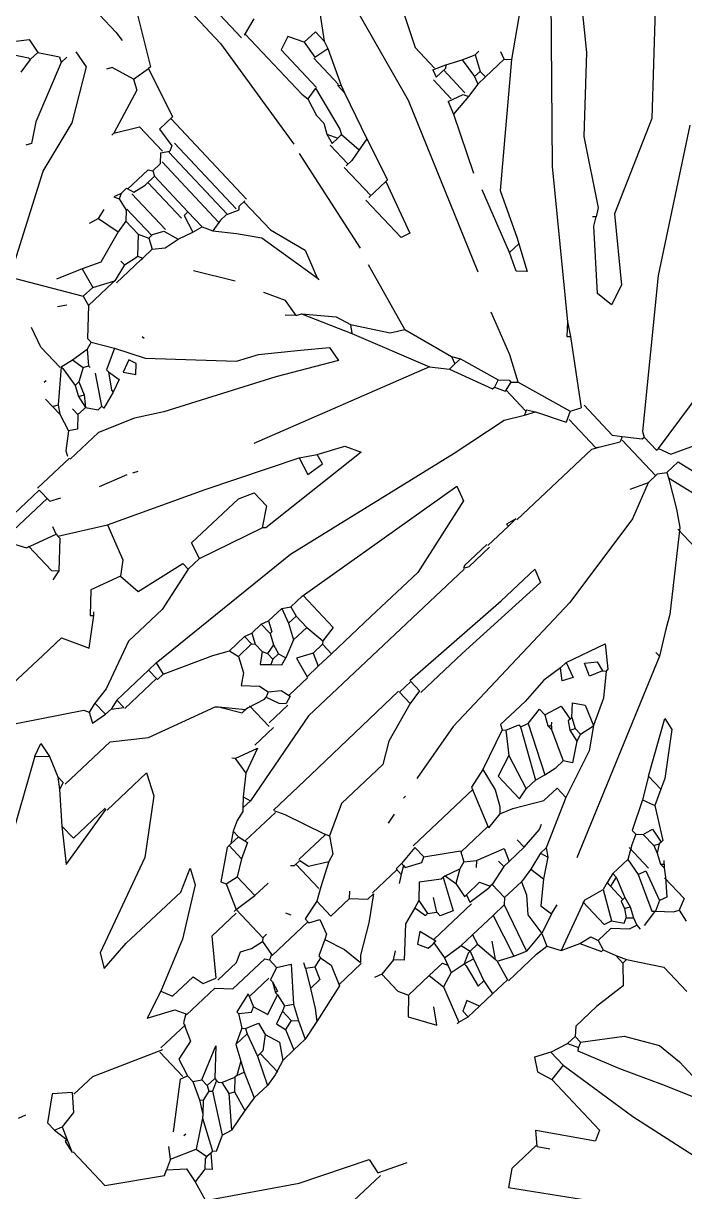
# Model space of a CAD drawing. Header units: metres. Extents: x 1769 to 3632, y 809 to 2652.
# Drawn here: x 2677.8138 to 2678.0229, y 1873.5963 to 1873.9658 of the extents above; entities that cross this region are included whole.
import ezdxf

# ---------------------------------------------------------------- set-up
doc = ezdxf.new("R2010")
doc.units = ezdxf.units.M
doc.header["$LTSCALE"] = 10
doc.layers.add('L-PLNT', color=66, linetype='Continuous')

# ---------------------------------------------------------------- blocks, each defined once
blk = doc.blocks.new('GARRA DE LEON')
at = {"layer": 'L-PLNT', "color": 65, "linetype": 'Continuous'}
for p, q in [((1271.4549, 334.7153), (1271.5088, 334.9306)), ((1271.2313, 334.6615), (1271.3141, 334.7691)), ((1271.5502, 334.765), (1271.5253, 334.7112)), ((1271.5698, 334.7029), (1271.5698, 334.7443)), ((1271.3265, 334.6242), (1271.3845, 334.7029)), ((1271.4011, 334.6946), (1271.3845, 334.7029)), ((1271.4011, 334.6946), (1271.3845, 334.7029)), ((1271.4301, 334.5786), (1271.4549, 334.7153)), ((1271.5253, 334.7112), (1271.4922, 334.6449)), ((1271.5647, 334.6615), (1271.5698, 334.7029)), ((1271.4011, 334.5828), (1271.4011, 334.6946)), ((1271.2561, 334.6428), (1271.2313, 334.6615)), ((1271.31, 334.6449), (1271.3224, 334.6615)), ((1271.5336, 334.6118), (1271.5647, 334.6615)), ((1271.31, 334.6428), (1271.2561, 334.6428)), ((1271.31, 334.6449), (1271.3265, 334.6242)), ((1271.4922, 334.6449), (1271.4632, 334.5786)), ((1271.6558, 334.5745), (1271.6558, 334.6283)), ((1271.4756, 334.5704), (1271.5336, 334.6118)), ((1271.3928, 334.5579), (1271.4011, 334.5828)), ((1271.4301, 334.5786), (1271.4011, 334.5828)), ((1271.4301, 334.5497), (1271.4301, 334.5786)), ((1271.4591, 334.5579), (1271.4674, 334.5745)), ((1271.4632, 334.5786), (1271.4674, 334.5745)), ((1271.4756, 334.5704), (1271.4674, 334.5745)), ((1271.4756, 334.5579), (1271.4756, 334.5704)), ((1271.6206, 334.5248), (1271.6558, 334.5745)), ((1271.4052, 334.5372), (1271.3928, 334.5579)), ((1271.4301, 334.5497), (1271.4052, 334.5372)), ((1271.4301, 334.5497), (1271.4591, 334.5579)), ((1271.4756, 334.5579), (1271.4591, 334.5579)), ((1271.488, 334.5466), (1271.4756, 334.5579)), ((1271.5874, 334.5517), (1271.5336, 334.5466)), ((1271.6123, 334.5248), (1271.5874, 334.5517)), ((1271.5336, 334.5466), (1271.488, 334.5466)), ((1271.7365, 334.5248), (1271.7324, 334.5455)), ((1271.0946, 334.5), (1271.1402, 334.5207)), ((1271.6123, 334.5082), (1271.6206, 334.5248)), ((1271.6123, 334.5082), (1271.6123, 334.5248)), ((1271.6206, 334.5248), (1271.6123, 334.5248)), ((1271.7076, 334.5), (1271.7282, 334.5207)), ((1271.7282, 334.5207), (1271.7365, 334.5248)), ((1271.7552, 334.5165), (1271.7365, 334.5248)), ((1271.7552, 334.471), (1271.7552, 334.5165)), ((1271.0946, 334.5062), (1271.0242, 334.5062)), ((1271.0988, 334.4751), (1271.0946, 334.5)), ((1271.604, 334.4875), (1271.6123, 334.5082)), ((1271.6578, 334.4917), (1271.6703, 334.4958)), ((1271.6703, 334.4958), (1271.6703, 334.5041)), ((1271.6744, 334.4834), (1271.6703, 334.4958)), ((1271.7034, 334.5), (1271.6786, 334.5041)), ((1271.7034, 334.4958), (1271.7076, 334.5)), ((1271.7076, 334.5), (1271.7034, 334.5)), ((1271.7282, 334.4378), (1271.7034, 334.4958)), ((1271.7241, 334.4917), (1271.7076, 334.5)), ((1271.7365, 334.4958), (1271.7241, 334.4917)), ((1271.7572, 334.471), (1271.7365, 334.4958)), ((1270.9911, 334.4254), (1271.0988, 334.4751)), ((1271.5833, 334.4544), (1271.5999, 334.4875)), ((1271.5999, 334.4875), (1271.604, 334.4875)), ((1271.6082, 334.471), (1271.604, 334.4875)), ((1271.6371, 334.471), (1271.6578, 334.4917)), ((1271.6454, 334.4627), (1271.6578, 334.4793)), ((1271.6578, 334.4793), (1271.6661, 334.4751)), ((1271.6661, 334.4751), (1271.6744, 334.4834)), ((1271.6744, 334.4627), (1271.6661, 334.4751)), ((1271.6827, 334.4668), (1271.6744, 334.4834)), ((1271.7407, 334.442), (1271.7241, 334.4917)), ((1271.5543, 334.442), (1271.5833, 334.4544)), ((1271.5833, 334.4544), (1271.604, 334.4586)), ((1271.604, 334.4586), (1271.6082, 334.471)), ((1271.6082, 334.471), (1271.6371, 334.471)), ((1271.633, 334.4586), (1271.6454, 334.4627)), ((1271.633, 334.4089), (1271.633, 334.4586)), ((1271.6703, 334.4171), (1271.6454, 334.4627)), ((1271.6744, 334.4627), (1271.6827, 334.4668)), ((1271.6786, 334.4503), (1271.6744, 334.4627)), ((1271.6868, 334.4503), (1271.6827, 334.4668)), ((1271.7655, 334.4586), (1271.7572, 334.471)), ((1271.7655, 334.4503), (1271.7655, 334.4586)), ((1271.7696, 334.4544), (1271.7655, 334.4586)), ((1271.7655, 334.4503), (1271.7696, 334.4544)), ((1271.7696, 334.4544), (1271.7738, 334.4503)), ((1271.5419, 334.4213), (1271.5543, 334.442)), ((1271.6371, 334.4089), (1271.5543, 334.442)), ((1271.6827, 334.4503), (1271.6786, 334.4503)), ((1271.6827, 334.4213), (1271.6827, 334.4503)), ((1271.6868, 334.4503), (1271.6827, 334.4503)), ((1271.6992, 334.4171), (1271.6868, 334.4503)), ((1271.7282, 334.4378), (1271.7407, 334.442)), ((1271.7324, 334.4089), (1271.7282, 334.4378)), ((1271.7469, 334.3964), (1271.7469, 334.442)), ((1271.7738, 334.4337), (1271.7655, 334.4503)), ((1270.8627, 334.3426), (1270.9911, 334.4254)), ((1271.3555, 334.413), (1271.3721, 334.4171)), ((1271.397, 334.4171), (1271.3721, 334.4171)), ((1271.3721, 334.4047), (1271.3721, 334.4171)), ((1271.397, 334.4171), (1271.3887, 334.3964)), ((1271.4259, 334.4171), (1271.397, 334.4171)), ((1271.4301, 334.3923), (1271.4259, 334.4171)), ((1271.4591, 334.4171), (1271.4259, 334.4171)), ((1271.4591, 334.4192), (1271.5212, 334.4192)), ((1271.4674, 334.384), (1271.4591, 334.4171)), ((1271.5212, 334.4192), (1271.5419, 334.4213)), ((1271.5502, 334.4006), (1271.5419, 334.4213)), ((1271.6371, 334.4089), (1271.6703, 334.4171)), ((1271.6827, 334.413), (1271.6703, 334.4171)), ((1271.6992, 334.4171), (1271.6827, 334.4213)), ((1271.6827, 334.4171), (1271.6827, 334.4213)), ((1271.6827, 334.413), (1271.6827, 334.4171)), ((1271.6992, 334.4089), (1271.6992, 334.4171)), ((1271.778, 334.4213), (1271.7738, 334.4337)), ((1271.7862, 334.4254), (1271.7738, 334.4337)), ((1271.778, 334.4213), (1271.7862, 334.4254)), ((1271.778, 334.3964), (1271.778, 334.4213)), ((1271.7904, 334.4254), (1271.7862, 334.4254)), ((1271.7945, 334.4254), (1271.7904, 334.4254)), ((1271.7945, 334.4006), (1271.7904, 334.4254)), ((1271.8235, 334.3757), (1271.7945, 334.4254)), ((1271.3555, 334.413), (1271.3514, 334.413)), ((1271.3763, 334.355), (1271.3555, 334.413)), ((1271.3887, 334.3964), (1271.3721, 334.4047)), ((1271.4922, 334.3964), (1271.5129, 334.4047)), ((1271.5378, 334.326), (1271.5129, 334.4047)), ((1271.546, 334.4006), (1271.5129, 334.4047)), ((1271.5502, 334.4006), (1271.546, 334.4006)), ((1271.5543, 334.3633), (1271.5502, 334.4006)), ((1271.5833, 334.3882), (1271.5502, 334.4006)), ((1271.6992, 334.4089), (1271.6827, 334.413)), ((1271.7324, 334.4089), (1271.6992, 334.4089)), ((1271.7531, 334.3964), (1271.7324, 334.4089)), ((1271.778, 334.3964), (1271.7945, 334.4006)), ((1271.3017, 334.3509), (1271.3265, 334.3923)), ((1271.3265, 334.3923), (1271.3431, 334.3674)), ((1271.4259, 334.355), (1271.4177, 334.3923)), ((1271.4177, 334.3923), (1271.4301, 334.3923)), ((1271.4425, 334.355), (1271.4301, 334.3923)), ((1271.4632, 334.3426), (1271.4674, 334.3799)), ((1271.4674, 334.384), (1271.4922, 334.3964)), ((1271.4674, 334.3799), (1271.4674, 334.384)), ((1271.4674, 334.3799), (1271.4839, 334.355)), ((1271.5129, 334.326), (1271.4922, 334.3964)), ((1271.5792, 334.3674), (1271.5833, 334.3882)), ((1271.5833, 334.3882), (1271.5999, 334.384)), ((1271.7696, 334.3882), (1271.7531, 334.3964)), ((1271.7696, 334.3882), (1271.778, 334.3964)), ((1271.7696, 334.3799), (1271.7696, 334.3882)), ((1271.8152, 334.355), (1271.7696, 334.3799)), ((1271.575, 334.3385), (1271.5543, 334.3633)), ((1271.6123, 334.3385), (1271.5792, 334.3674)), ((1271.8152, 334.355), (1271.8235, 334.3757)), ((1271.8484, 334.3633), (1271.8235, 334.3757)), ((1271.8649, 334.355), (1271.8484, 334.3633)), ((1271.8484, 334.3343), (1271.8484, 334.3633)), ((1270.871, 334.3095), (1270.8627, 334.3426)), ((1271.3265, 334.326), (1271.3017, 334.3509)), ((1271.3721, 334.326), (1271.3763, 334.355)), ((1271.4011, 334.3467), (1271.3763, 334.355)), ((1271.4011, 334.3467), (1271.4259, 334.3509)), ((1271.4052, 334.3343), (1271.4011, 334.3467)), ((1271.4259, 334.3509), (1271.4425, 334.355)), ((1271.4259, 334.3509), (1271.4259, 334.355)), ((1271.4425, 334.3426), (1271.4259, 334.3509)), ((1271.4466, 334.3426), (1271.4425, 334.355)), ((1271.4425, 334.326), (1271.4466, 334.3426)), ((1271.4466, 334.3426), (1271.4425, 334.3426)), ((1271.4632, 334.3426), (1271.4466, 334.3426)), ((1271.4674, 334.326), (1271.4632, 334.3426)), ((1271.9933, 334.2059), (1271.6744, 334.3509)), ((1271.8484, 334.3343), (1271.8152, 334.355)), ((1271.927, 334.3053), (1271.8649, 334.355)), ((1271.3183, 334.3095), (1271.3265, 334.326)), ((1271.3721, 334.326), (1271.3265, 334.326)), ((1271.3721, 334.326), (1271.4011, 334.326)), ((1271.4011, 334.326), (1271.4052, 334.3343)), ((1271.4094, 334.3219), (1271.4052, 334.3343)), ((1271.4094, 334.3219), (1271.4425, 334.326)), ((1271.4674, 334.326), (1271.4425, 334.326)), ((1271.5129, 334.326), (1271.4674, 334.326)), ((1271.5378, 334.326), (1271.5129, 334.326)), ((1271.546, 334.3177), (1271.5378, 334.326)), ((1271.5833, 334.3177), (1271.575, 334.3385)), ((1271.6082, 334.3136), (1271.6123, 334.3385)), ((1271.6413, 334.3177), (1271.6123, 334.3385)), ((1271.8484, 334.3343), (1271.9312, 334.2846)), ((1270.8752, 334.2846), (1270.871, 334.3095)), ((1270.8959, 334.3053), (1270.871, 334.3095)), ((1270.9041, 334.3136), (1270.8959, 334.3053)), ((1270.9083, 334.2929), (1270.8959, 334.3053)), ((1270.9207, 334.2929), (1270.9041, 334.3136)), ((1271.3183, 334.2722), (1271.3183, 334.3095)), ((1271.4135, 334.2929), (1271.4094, 334.3219)), ((1271.546, 334.2888), (1271.546, 334.3177)), ((1271.5833, 334.3177), (1271.546, 334.3177)), ((1271.6082, 334.3136), (1271.5833, 334.3177)), ((1271.6371, 334.3053), (1271.6082, 334.3136)), ((1271.6371, 334.3053), (1271.6413, 334.3177)), ((1271.6496, 334.3053), (1271.6371, 334.3053)), ((1271.6496, 334.3053), (1271.6413, 334.3177)), ((1271.7282, 334.2681), (1271.6496, 334.3053)), ((1271.9312, 334.2846), (1271.927, 334.3053)), ((1270.9083, 334.2722), (1270.9124, 334.2929)), ((1270.9124, 334.2929), (1270.9083, 334.2929)), ((1270.9166, 334.2929), (1270.9124, 334.2929)), ((1270.9207, 334.2929), (1270.9166, 334.2929)), ((1270.9249, 334.2929), (1270.9207, 334.2929)), ((1270.929, 334.297), (1270.9249, 334.2929)), ((1270.9497, 334.2432), (1270.9249, 334.2929)), ((1270.9538, 334.2846), (1270.929, 334.297)), ((1270.9538, 334.2846), (1270.9704, 334.2888)), ((1271.0077, 334.2432), (1270.9704, 334.2888)), ((1271.0077, 334.2805), (1270.9704, 334.2888)), ((1271.3928, 334.2763), (1271.4011, 334.2929)), ((1271.4011, 334.2929), (1271.4094, 334.2929)), ((1271.4177, 334.2929), (1271.4094, 334.2639)), ((1271.4135, 334.2929), (1271.4094, 334.2929)), ((1271.4177, 334.2929), (1271.4135, 334.2929)), ((1271.5005, 334.2888), (1271.4177, 334.2888)), ((1271.5005, 334.2846), (1271.5378, 334.2888)), ((1271.5336, 334.2722), (1271.5419, 334.2888)), ((1271.5419, 334.2888), (1271.5378, 334.2888)), ((1271.546, 334.2888), (1271.5419, 334.2888)), ((1271.5792, 334.2805), (1271.546, 334.2888)), ((1270.7613, 334.2142), (1270.842, 334.2681)), ((1270.842, 334.2681), (1270.8503, 334.2639)), ((1270.8503, 334.2639), (1270.8752, 334.2846)), ((1270.8669, 334.2556), (1270.9083, 334.2722)), ((1270.9497, 334.2432), (1270.9083, 334.2722)), ((1270.9911, 334.2225), (1270.9538, 334.2846)), ((1271.0159, 334.2474), (1271.0077, 334.2805)), ((1271.0325, 334.2763), (1271.0077, 334.2805)), ((1271.0491, 334.2349), (1271.0325, 334.2763)), ((1271.0615, 334.2763), (1271.0325, 334.2763)), ((1271.0822, 334.2308), (1271.0615, 334.2763)), ((1271.0822, 334.2722), (1271.0615, 334.2763)), ((1271.1071, 334.2639), (1271.0822, 334.2722)), ((1271.0884, 334.2308), (1271.0884, 334.2722)), ((1271.3183, 334.2722), (1271.3059, 334.2681)), ((1271.3473, 334.2681), (1271.3183, 334.2722)), ((1271.3597, 334.2805), (1271.3473, 334.2681)), ((1271.3473, 334.2681), (1271.3597, 334.2598)), ((1271.4011, 334.2391), (1271.3597, 334.2805)), ((1271.4094, 334.2639), (1271.3928, 334.2763)), ((1271.4715, 334.2763), (1271.4508, 334.2681)), ((1271.4508, 334.2681), (1271.4508, 334.2598)), ((1271.4963, 334.2266), (1271.4715, 334.2763)), ((1271.5046, 334.2722), (1271.5005, 334.2846)), ((1271.5046, 334.2474), (1271.5005, 334.2722)), ((1271.5005, 334.2722), (1271.5046, 334.2722)), ((1271.5046, 334.2722), (1271.5336, 334.2722)), ((1271.5792, 334.2805), (1271.5792, 334.2681)), ((1271.5916, 334.2805), (1271.5792, 334.2805)), ((1271.5999, 334.2598), (1271.5916, 334.2805)), ((1271.6247, 334.2805), (1271.5916, 334.2805)), ((1271.6247, 334.2805), (1271.6247, 334.2639)), ((1271.6247, 334.2805), (1271.662, 334.2763)), ((1271.662, 334.2763), (1271.6703, 334.2722)), ((1271.8069, 334.2391), (1271.7282, 334.2681)), ((1271.7282, 334.2474), (1271.7282, 334.2681)), ((1270.8669, 334.2556), (1270.8503, 334.2639)), ((1270.8669, 334.2556), (1270.8793, 334.2391)), ((1271.1236, 334.2391), (1271.1071, 334.2639)), ((1271.1319, 334.2639), (1271.1071, 334.2639)), ((1271.1443, 334.2308), (1271.1319, 334.2639)), ((1271.1568, 334.2639), (1271.1319, 334.2639)), ((1271.1692, 334.2349), (1271.1568, 334.2639)), ((1271.1899, 334.2556), (1271.1568, 334.2639)), ((1271.2561, 334.2391), (1271.1899, 334.2556)), ((1271.2023, 334.2391), (1271.1899, 334.2556)), ((1271.4301, 334.2308), (1271.4342, 334.2515)), ((1271.4342, 334.2515), (1271.4384, 334.2515)), ((1271.4384, 334.2515), (1271.4508, 334.2598)), ((1271.4425, 334.2266), (1271.4384, 334.2515)), ((1271.4508, 334.2598), (1271.4632, 334.2391)), ((1271.5543, 334.2432), (1271.546, 334.2515)), ((1271.5543, 334.2432), (1271.5999, 334.2598)), ((1270.9124, 334.2432), (1270.9083, 334.2432)), ((1270.9538, 334.2391), (1270.9497, 334.2432)), ((1270.9663, 334.2184), (1270.9538, 334.2391)), ((1270.9704, 334.2225), (1270.9538, 334.2391)), ((1271.0077, 334.2432), (1271.0159, 334.2474)), ((1271.0118, 334.2225), (1271.0077, 334.2432)), ((1271.0118, 334.2225), (1271.0325, 334.2308)), ((1271.0325, 334.2308), (1271.0159, 334.2474)), ((1271.0367, 334.2308), (1271.0325, 334.2308)), ((1271.0367, 334.2308), (1271.0491, 334.2349)), ((1271.0574, 334.2184), (1271.0367, 334.2308)), ((1271.0574, 334.2184), (1271.0491, 334.2349)), ((1271.0946, 334.1935), (1271.0822, 334.2308)), ((1271.0946, 334.2308), (1271.0822, 334.2308)), ((1271.1153, 334.2142), (1271.0946, 334.2308)), ((1271.1153, 334.2142), (1271.1236, 334.2391)), ((1271.1402, 334.2142), (1271.1443, 334.2308)), ((1271.1609, 334.2266), (1271.1443, 334.2308)), ((1271.1609, 334.2266), (1271.1692, 334.2349)), ((1271.1816, 334.2101), (1271.1692, 334.2349)), ((1271.2189, 334.2101), (1271.2023, 334.2391)), ((1271.2686, 334.2059), (1271.2561, 334.2391)), ((1271.3059, 334.237), (1271.2561, 334.237)), ((1271.3017, 334.2018), (1271.3059, 334.2349)), ((1271.3141, 334.2266), (1271.3059, 334.2349)), ((1271.4301, 334.2308), (1271.4011, 334.2391)), ((1271.4425, 334.2266), (1271.4301, 334.2308)), ((1271.5005, 334.2266), (1271.5046, 334.2474)), ((1271.5005, 334.2266), (1271.5253, 334.2349)), ((1271.5253, 334.2349), (1271.5046, 334.2474)), ((1271.5378, 334.2308), (1271.5253, 334.2349)), ((1271.5378, 334.2308), (1271.5543, 334.2432)), ((1271.546, 334.2142), (1271.5378, 334.2308)), ((1271.6537, 334.2225), (1271.6992, 334.2474)), ((1271.6992, 334.2474), (1271.7282, 334.2474)), ((1271.7738, 334.2349), (1271.7655, 334.2225)), ((1271.8028, 334.2142), (1271.7738, 334.2349)), ((1271.8401, 334.2142), (1271.8069, 334.2391)), ((1270.7613, 334.1397), (1270.7613, 334.2142)), ((1270.9663, 334.1728), (1270.9, 334.2266)), ((1270.9663, 334.2184), (1270.9704, 334.2225)), ((1270.9787, 334.1894), (1270.9663, 334.2184)), ((1270.987, 334.2184), (1270.9704, 334.2225)), ((1270.987, 334.2184), (1270.9911, 334.2225)), ((1270.9911, 334.2101), (1270.987, 334.2184)), ((1271.0077, 334.2142), (1270.9911, 334.2225)), ((1271.0077, 334.2184), (1271.0118, 334.2225)), ((1271.0077, 334.2142), (1271.0077, 334.2184)), ((1271.0077, 334.2101), (1271.0077, 334.2142)), ((1271.0698, 334.1935), (1271.0574, 334.2184)), ((1271.1195, 334.1935), (1271.1153, 334.2142)), ((1271.1609, 334.2059), (1271.1402, 334.2142)), ((1271.1609, 334.2059), (1271.1609, 334.2266)), ((1271.3597, 334.1977), (1271.3141, 334.2266)), ((1271.4632, 334.2059), (1271.4425, 334.2266)), ((1271.4922, 334.2266), (1271.4632, 334.2059)), ((1271.4963, 334.2266), (1271.4922, 334.2266)), ((1271.5005, 334.2266), (1271.4963, 334.2266)), ((1271.4963, 334.1811), (1271.546, 334.2142)), ((1271.546, 334.2163), (1271.604, 334.2163)), ((1271.6288, 334.1521), (1271.604, 334.2184)), ((1271.633, 334.2142), (1271.604, 334.2184)), ((1271.633, 334.2142), (1271.6537, 334.2225)), ((1271.6413, 334.2059), (1271.633, 334.2142)), ((1271.6723, 334.1687), (1271.6723, 334.2184)), ((1271.6723, 334.2184), (1271.691, 334.2142)), ((1271.7076, 334.1562), (1271.691, 334.2142)), ((1271.7117, 334.2142), (1271.691, 334.2142)), ((1271.7117, 334.2142), (1271.7282, 334.2184)), ((1271.7531, 334.1355), (1271.7117, 334.2142)), ((1271.7282, 334.2184), (1271.749, 334.2225)), ((1271.7655, 334.1397), (1271.7282, 334.2184)), ((1271.749, 334.2225), (1271.7655, 334.2225)), ((1271.7862, 334.1728), (1271.7655, 334.2225)), ((1271.8069, 334.1935), (1271.8028, 334.2142)), ((1271.8152, 334.2101), (1271.8028, 334.2142)), ((1271.8152, 334.2101), (1271.8359, 334.2142)), ((1271.8359, 334.2142), (1271.8401, 334.2142)), ((1271.8815, 334.1935), (1271.8401, 334.2142)), ((1271.8525, 334.1811), (1271.8401, 334.2142)), ((1270.9787, 334.1894), (1270.9911, 334.1977)), ((1270.9911, 334.1977), (1270.9911, 334.2101)), ((1271.0077, 334.2101), (1270.9911, 334.2101)), ((1270.9911, 334.1977), (1271.0449, 334.1728)), ((1271.0449, 334.1728), (1271.0077, 334.2101)), ((1271.0946, 334.1811), (1271.0698, 334.1935)), ((1271.0946, 334.1935), (1271.0698, 334.1935)), ((1271.0988, 334.1852), (1271.0946, 334.1935)), ((1271.0988, 334.1852), (1271.1195, 334.1935)), ((1271.1319, 334.1687), (1271.1402, 334.1935)), ((1271.1402, 334.1935), (1271.1733, 334.1811)), ((1271.1692, 334.2018), (1271.1609, 334.2059)), ((1271.1692, 334.2018), (1271.1816, 334.2101)), ((1271.1733, 334.1811), (1271.1692, 334.2018)), ((1271.223, 334.1604), (1271.1816, 334.2101)), ((1271.2354, 334.1811), (1271.2189, 334.2101)), ((1271.2396, 334.2101), (1271.2189, 334.2101)), ((1271.2479, 334.1894), (1271.2396, 334.2101)), ((1271.2644, 334.1852), (1271.2686, 334.2059)), ((1271.2893, 334.1687), (1271.3017, 334.2018)), ((1271.397, 334.1687), (1271.3597, 334.1977)), ((1271.6537, 334.1811), (1271.6413, 334.2059)), ((1271.8069, 334.1935), (1271.8152, 334.1977)), ((1271.8152, 334.1811), (1271.8069, 334.1935)), ((1271.8152, 334.1977), (1271.8152, 334.2101)), ((1271.8235, 334.1811), (1271.8152, 334.1977)), ((1271.9146, 334.1645), (1271.8815, 334.1935)), ((1272.0305, 334.1811), (1271.9933, 334.2059)), ((1271.9933, 334.2059), (1271.9933, 334.1977)), ((1270.9663, 334.1728), (1270.9787, 334.1769)), ((1270.9725, 334.119), (1270.9725, 334.1728)), ((1270.9787, 334.1769), (1270.9787, 334.1894)), ((1270.987, 334.148), (1270.9787, 334.1769)), ((1271.0946, 334.1811), (1271.0988, 334.1852)), ((1271.1071, 334.1604), (1271.0946, 334.1811)), ((1271.1071, 334.1604), (1271.1236, 334.1728)), ((1271.1236, 334.1728), (1271.1319, 334.1687)), ((1271.1733, 334.1769), (1271.1733, 334.1811)), ((1271.1774, 334.1769), (1271.1733, 334.1769)), ((1271.1816, 334.1604), (1271.1733, 334.1769)), ((1271.1816, 334.1604), (1271.1774, 334.1769)), ((1271.2354, 334.1811), (1271.2479, 334.1894)), ((1271.2354, 334.1811), (1271.2396, 334.1728)), ((1271.2644, 334.1852), (1271.2479, 334.1894)), ((1271.2644, 334.1811), (1271.2644, 334.1852)), ((1271.2893, 334.1687), (1271.2644, 334.1811)), ((1271.4508, 334.1769), (1271.4384, 334.1852)), ((1271.4508, 334.1645), (1271.4508, 334.1769)), ((1271.4632, 334.1687), (1271.4508, 334.1769)), ((1271.4632, 334.1728), (1271.488, 334.1852)), ((1271.4632, 334.1687), (1271.4632, 334.1728)), ((1271.488, 334.1852), (1271.4963, 334.1811)), ((1271.4963, 334.1604), (1271.4963, 334.1811)), ((1271.662, 334.1438), (1271.6537, 334.1811)), ((1271.7862, 334.1645), (1271.7862, 334.1728)), ((1271.7904, 334.1687), (1271.7862, 334.1728)), ((1271.8194, 334.1811), (1271.8152, 334.1811)), ((1271.8235, 334.1562), (1271.8194, 334.1811)), ((1271.8235, 334.1811), (1271.8194, 334.1811)), ((1271.8235, 334.1811), (1271.8401, 334.1645)), ((1271.8401, 334.1645), (1271.8525, 334.1811)), ((1272.0513, 334.1687), (1272.0305, 334.1811)), ((1272.0513, 334.1687), (1272.0305, 334.1811)), ((1271.1071, 334.1562), (1271.1071, 334.1604)), ((1271.1402, 334.148), (1271.1071, 334.1562)), ((1271.1402, 334.148), (1271.1319, 334.1687)), ((1271.1816, 334.1562), (1271.1816, 334.1604)), ((1271.2023, 334.148), (1271.1816, 334.1562)), ((1271.2023, 334.148), (1271.223, 334.1604)), ((1271.2976, 334.1645), (1271.2893, 334.1687)), ((1271.3059, 334.1397), (1271.2976, 334.1645)), ((1271.3638, 334.148), (1271.3845, 334.1687)), ((1271.3845, 334.1687), (1271.397, 334.1687)), ((1271.4508, 334.1666), (1271.397, 334.1666)), ((1271.4632, 334.1645), (1271.4508, 334.1645)), ((1271.4632, 334.1645), (1271.4632, 334.1687)), ((1271.4963, 334.1604), (1271.4632, 334.1645)), ((1271.6288, 334.1562), (1271.4963, 334.1562)), ((1271.7076, 334.1562), (1271.6723, 334.1687)), ((1271.7324, 334.1231), (1271.7076, 334.1562)), ((1271.7862, 334.1645), (1271.7904, 334.1687)), ((1271.7945, 334.148), (1271.7862, 334.1645)), ((1271.7904, 334.1687), (1271.7945, 334.1645)), ((1271.7945, 334.148), (1271.8235, 334.1562)), ((1271.9105, 334.1604), (1271.8898, 334.1521)), ((1271.9105, 334.1604), (1271.9146, 334.1645)), ((1271.9146, 334.1438), (1271.9105, 334.1604)), ((1271.9187, 334.1645), (1271.9146, 334.1645)), ((1271.9436, 334.1314), (1271.9187, 334.1645)), ((1272.1589, 334.0776), (1272.0513, 334.1687)), ((1270.7675, 334.119), (1270.7592, 334.1397)), ((1270.7633, 334.119), (1270.7592, 334.1397)), ((1271.0201, 334.1397), (1270.987, 334.148)), ((1271.0325, 334.1107), (1271.0201, 334.1397)), ((1271.1402, 334.1521), (1271.1816, 334.1521)), ((1271.2023, 334.1314), (1271.2023, 334.148)), ((1271.2893, 334.1314), (1271.3059, 334.1397)), ((1271.3224, 334.1148), (1271.3224, 334.148)), ((1271.3224, 334.148), (1271.3638, 334.148)), ((1271.3638, 334.148), (1271.3721, 334.1397)), ((1271.662, 334.1438), (1271.6288, 334.1521)), ((1271.7282, 334.119), (1271.662, 334.1438)), ((1271.7531, 334.1355), (1271.7655, 334.1397)), ((1271.7531, 334.1314), (1271.7531, 334.1355)), ((1271.7655, 334.1397), (1271.7945, 334.1355)), ((1271.7945, 334.1355), (1271.7945, 334.148)), ((1271.869, 334.1355), (1271.8525, 334.1273)), ((1271.8773, 334.1107), (1271.869, 334.1355)), ((1271.8898, 334.1521), (1271.898, 334.1314)), ((1271.898, 334.1314), (1271.9146, 334.1438)), ((1272.1548, 334.0776), (1272.1548, 334.1438)), ((1270.7633, 334.0941), (1270.7675, 334.119)), ((1270.7675, 334.119), (1270.7633, 334.119)), ((1270.7758, 334.0983), (1270.7675, 334.119)), ((1270.8669, 334.0734), (1270.9787, 334.119)), ((1271.1071, 334.1045), (1271.1278, 334.1252)), ((1271.1278, 334.1252), (1271.1982, 334.1252)), ((1271.1982, 334.1252), (1271.2023, 334.1314)), ((1271.2106, 334.1273), (1271.2023, 334.1314)), ((1271.2106, 334.1293), (1271.2893, 334.1293)), ((1271.2147, 334.1024), (1271.2106, 334.1273)), ((1271.2893, 334.1231), (1271.2893, 334.1314)), ((1271.3224, 334.1148), (1271.2893, 334.1231)), ((1271.7282, 334.119), (1271.7324, 334.1231)), ((1271.7324, 334.1107), (1271.7282, 334.119)), ((1271.7324, 334.1231), (1271.7531, 334.1314)), ((1271.8525, 334.1273), (1271.8649, 334.1107)), ((1271.8773, 334.1107), (1271.9436, 334.1314)), ((1272.2293, 333.9989), (1272.2625, 334.1231)), ((1270.7633, 334.0941), (1270.7758, 334.0983)), ((1270.8047, 334.0941), (1270.7758, 334.0983)), ((1271.0325, 334.1148), (1270.9787, 334.1148)), ((1271.0449, 334.1024), (1271.0325, 334.1107)), ((1271.0367, 334.0858), (1271.0449, 334.1024)), ((1271.0449, 334.1045), (1271.1071, 334.1045)), ((1271.1195, 334.0983), (1271.1609, 334.0983)), ((1271.1609, 334.0983), (1271.1774, 334.09)), ((1271.1774, 334.09), (1271.194, 334.0983)), ((1271.194, 334.0983), (1271.2147, 334.1024)), ((1271.2189, 334.0983), (1271.2147, 334.1024)), ((1271.2189, 334.0361), (1271.2189, 334.0983)), ((1271.2189, 334.0983), (1271.2272, 334.0983)), ((1271.2727, 334.0941), (1271.2769, 334.1024)), ((1271.3431, 334.1024), (1271.3224, 334.1148)), ((1271.339, 334.0486), (1271.339, 334.1024)), ((1271.3804, 334.0817), (1271.3431, 334.1024)), ((1271.5088, 334.0983), (1271.4922, 334.1024)), ((1271.7862, 334.1107), (1271.7324, 334.1107)), ((1271.8318, 334.1066), (1271.7862, 334.1107)), ((1271.8649, 334.1107), (1271.8318, 334.1066)), ((1271.8773, 334.1107), (1271.8649, 334.1107)), ((1272.2003, 334.0072), (1272.2252, 334.0983)), ((1270.7633, 334.0776), (1270.7633, 334.0941)), ((1270.8255, 334.0693), (1270.8047, 334.0941)), ((1270.9953, 334.0651), (1271.0367, 334.0858)), ((1271.0946, 334.0672), (1271.0988, 334.0858)), ((1271.0988, 334.0858), (1271.1195, 334.0941)), ((1271.1609, 334.0403), (1271.1195, 334.0941)), ((1271.3514, 334.0651), (1271.3804, 334.0817)), ((1271.3928, 334.0776), (1271.3804, 334.0817)), ((1271.5419, 334.09), (1271.5378, 334.09)), ((1271.6744, 334.061), (1271.575, 334.0817)), ((1270.8006, 334.0486), (1270.7633, 334.0776)), ((1270.8255, 334.0693), (1270.8006, 334.0486)), ((1270.8255, 334.0734), (1270.8669, 334.0734)), ((1271.0408, 334.0486), (1270.9953, 334.0651)), ((1271.0408, 334.0486), (1271.0491, 334.0672)), ((1271.0491, 334.0672), (1271.0946, 334.0672)), ((1271.3473, 334.0486), (1271.3514, 334.0651)), ((1271.4094, 334.0527), (1271.3928, 334.0776)), ((1271.9477, 334.0444), (1271.6744, 334.061)), ((1272.1755, 334.0527), (1272.1589, 334.0776)), ((1270.7343, 334.0403), (1270.7468, 334.0444)), ((1271.1236, 334.0113), (1271.0408, 334.0486)), ((1271.3348, 334.0486), (1271.3307, 334.0444)), ((1271.3473, 334.0486), (1271.3348, 334.0486)), ((1271.4052, 334.0465), (1271.3473, 334.0465)), ((1271.3804, 333.9782), (1271.4052, 334.0444)), ((1271.4052, 334.0444), (1271.4094, 334.0527)), ((1271.4591, 334.0279), (1271.4094, 334.0527)), ((1272.1134, 334.0154), (1271.9477, 334.0444)), ((1272.2003, 334.0072), (1272.1755, 334.0527)), ((1272.2293, 333.9823), (1272.3867, 334.0486)), ((1271.2147, 334.0403), (1271.1609, 334.0403)), ((1271.2189, 334.0361), (1271.2147, 334.0361)), ((1271.2189, 334.0361), (1271.2561, 334.0403)), ((1271.2354, 333.9947), (1271.2189, 334.0361)), ((1271.2561, 333.9989), (1271.2561, 334.0403)), ((1271.2561, 334.0403), (1271.2851, 334.0403)), ((1271.5502, 334.0279), (1271.4591, 334.0279)), ((1271.5833, 334.0072), (1271.5502, 334.0279)), ((1271.1982, 333.9616), (1271.1236, 334.0113)), ((1271.6496, 333.9865), (1271.5833, 334.0072)), ((1272.1713, 333.9906), (1272.1134, 334.0154)), ((1272.2045, 333.9989), (1272.2003, 334.0072)), ((1271.2313, 333.9865), (1271.2354, 333.9947)), ((1271.2769, 333.9533), (1271.2313, 333.9865)), ((1271.2354, 333.9947), (1271.2561, 333.9989)), ((1271.281, 333.9823), (1271.2561, 333.9989)), ((1271.6744, 333.9823), (1271.6496, 333.9865)), ((1271.6496, 333.9616), (1271.6496, 333.9865)), ((1271.7655, 333.9854), (1271.6744, 333.9854)), ((1271.9353, 333.9885), (1271.7655, 333.9854)), ((1271.9436, 333.9668), (1271.9353, 333.9885)), ((1272.1713, 333.9906), (1272.1423, 333.9782)), ((1272.1921, 333.9906), (1272.1713, 333.9906)), ((1272.1879, 333.9119), (1272.1879, 333.9906)), ((1272.1921, 333.9906), (1272.2045, 333.9989)), ((1272.2045, 333.9989), (1272.2293, 333.9989)), ((1271.281, 333.9533), (1271.281, 333.9823)), ((1271.3059, 333.9699), (1271.281, 333.9823)), ((1271.3017, 333.9533), (1271.3059, 333.9699)), ((1271.3721, 333.9616), (1271.3804, 333.9782)), ((1271.6744, 333.9616), (1271.6744, 333.9823)), ((1271.6744, 333.9595), (1271.869, 333.9668)), ((1271.869, 333.9668), (1271.9436, 333.9668)), ((1272.2211, 333.9616), (1272.2293, 333.9823)), ((1271.0118, 333.9368), (1270.9994, 333.9595)), ((1270.9994, 333.9595), (1271.0532, 333.9544)), ((1271.0532, 333.9544), (1271.1733, 333.9544)), ((1271.1733, 333.9544), (1271.2106, 333.9368)), ((1271.2106, 333.9368), (1271.1982, 333.9616)), ((1271.281, 333.9533), (1271.2769, 333.9533)), ((1271.2851, 333.9533), (1271.281, 333.9533)), ((1271.3017, 333.9409), (1271.2851, 333.9533)), ((1271.3017, 333.9533), (1271.2851, 333.9533)), ((1271.3017, 333.9409), (1271.3017, 333.9533)), ((1271.3721, 333.9657), (1271.3059, 333.9657)), ((1271.4549, 333.9606), (1271.3721, 333.9606)), ((1271.6496, 333.9595), (1271.4549, 333.9606)), ((1271.6744, 333.9616), (1271.6496, 333.9616)), ((1272.2169, 333.9326), (1272.2169, 333.9616)), ((1272.2169, 333.9616), (1272.2211, 333.9616)), ((1272.2211, 333.9616), (1272.4322, 333.9243)), ((1271.1692, 333.8746), (1271.0118, 333.9368)), ((1271.3183, 333.9326), (1271.3017, 333.9409)), ((1271.3348, 333.9285), (1271.3183, 333.9326)), ((1271.3348, 333.9285), (1271.3183, 333.9326)), ((1272.1921, 333.9078), (1272.2128, 333.9326)), ((1272.2128, 333.9326), (1272.2169, 333.9326)), ((1272.2211, 333.9243), (1272.2169, 333.9326)), ((1271.339, 333.9243), (1271.3348, 333.9285)), ((1271.3514, 333.9119), (1271.339, 333.9243)), ((1271.3555, 333.9243), (1271.339, 333.9243)), ((1271.3514, 333.9119), (1271.3555, 333.9243)), ((1271.3804, 333.8871), (1271.3514, 333.9119)), ((1271.517, 333.8891), (1271.3555, 333.9243)), ((1272.1548, 333.8953), (1272.1838, 333.9119)), ((1272.1921, 333.9078), (1272.1838, 333.9119)), ((1272.4115, 333.7587), (1272.2211, 333.9243)), ((1271.869, 333.8912), (1271.8608, 333.8871)), ((1271.9146, 333.8912), (1271.869, 333.8912)), ((1272.1423, 333.8891), (1272.1548, 333.8953)), ((1272.1486, 333.8912), (1272.1548, 333.8953)), ((1272.1486, 333.8291), (1272.1486, 333.8912)), ((1272.1817, 333.8953), (1272.1921, 333.9078)), ((1272.1817, 333.8291), (1272.1817, 333.8953)), ((1271.2479, 333.8125), (1271.1692, 333.8746)), ((1271.4218, 333.8705), (1271.3804, 333.8871)), ((1271.3845, 333.8581), (1271.3804, 333.8871)), ((1271.8608, 333.8891), (1271.517, 333.8891)), ((1271.8649, 333.885), (1271.8608, 333.8871)), ((1271.9146, 333.885), (1271.8649, 333.885)), ((1271.9601, 333.8871), (1271.9146, 333.8871)), ((1271.9767, 333.8871), (1271.9601, 333.8871)), ((1271.9767, 333.8871), (1271.9601, 333.8829)), ((1271.9601, 333.8829), (1271.9601, 333.8871)), ((1271.9767, 333.8891), (1272.1423, 333.8891)), ((1271.3845, 333.8581), (1271.3804, 333.8539)), ((1271.3845, 333.8581), (1271.4218, 333.8705)), ((1271.4632, 333.8643), (1271.4218, 333.8643)), ((1271.4591, 333.8125), (1271.4591, 333.8581)), ((1271.5046, 333.8539), (1271.4632, 333.8539)), ((1271.488, 333.8208), (1271.4963, 333.8415)), ((1271.4963, 333.8415), (1271.5046, 333.8498)), ((1271.517, 333.8457), (1271.5046, 333.8498)), ((1271.5129, 333.8291), (1271.517, 333.8457)), ((1271.5584, 333.8436), (1271.517, 333.8436)), ((1271.5667, 333.8084), (1271.5584, 333.8415)), ((1271.5833, 333.8415), (1271.5584, 333.8415)), ((1271.5916, 333.8208), (1271.5833, 333.8415)), ((1271.6123, 333.8415), (1271.5833, 333.8415)), ((1271.6992, 333.8415), (1271.6123, 333.8415)), ((1271.6123, 333.8208), (1271.6123, 333.8415)), ((1271.8028, 333.8415), (1271.6992, 333.8415)), ((1271.9353, 333.8084), (1271.8028, 333.8415)), ((1271.4549, 333.8125), (1271.4839, 333.8208)), ((1271.4839, 333.8208), (1271.488, 333.8208)), ((1271.4963, 333.8167), (1271.488, 333.8208)), ((1271.4922, 333.8001), (1271.4963, 333.8167)), ((1271.4963, 333.8167), (1271.5129, 333.8291)), ((1271.5916, 333.8208), (1271.5667, 333.8084)), ((1271.6123, 333.8208), (1271.5916, 333.8208)), ((1271.6164, 333.8167), (1271.6123, 333.8208)), ((1271.6123, 333.7835), (1271.6164, 333.8167)), ((1271.6433, 333.8125), (1271.6164, 333.8167)), ((1272.1175, 333.7835), (1272.1423, 333.8291)), ((1272.1299, 333.7297), (1272.1589, 333.8208)), ((1272.1589, 333.8208), (1272.1423, 333.8291)), ((1272.1589, 333.8208), (1272.1755, 333.8291)), ((1272.2417, 333.7338), (1272.1755, 333.8291)), ((1271.2644, 333.7773), (1271.2479, 333.8125)), ((1271.4218, 333.7794), (1271.4508, 333.8125)), ((1271.4218, 333.7794), (1271.4425, 333.8125)), ((1271.4425, 333.8125), (1271.4466, 333.8125)), ((1271.4508, 333.8125), (1271.4466, 333.8125)), ((1271.4549, 333.8125), (1271.4508, 333.8125)), ((1271.4715, 333.7794), (1271.4922, 333.8001)), ((1271.5295, 333.7877), (1271.5419, 333.8001)), ((1271.5419, 333.8001), (1271.5543, 333.796)), ((1271.6433, 333.7421), (1271.6433, 333.8125)), ((1271.9436, 333.7835), (1271.9353, 333.8084)), ((1271.0698, 333.796), (1271.1774, 333.7753)), ((1271.1071, 333.7463), (1271.0698, 333.796)), ((1271.4177, 333.7753), (1271.4218, 333.7794)), ((1271.488, 333.767), (1271.4715, 333.7794)), ((1271.517, 333.7753), (1271.5295, 333.7877)), ((1271.5378, 333.7835), (1271.5295, 333.7877)), ((1271.5378, 333.7711), (1271.5378, 333.7835)), ((1271.5502, 333.7835), (1271.5378, 333.7835)), ((1271.5502, 333.7835), (1271.5543, 333.796)), ((1271.5543, 333.767), (1271.5502, 333.7835)), ((1271.5833, 333.7835), (1271.5543, 333.796)), ((1271.5957, 333.7587), (1271.5833, 333.7835)), ((1271.6123, 333.7835), (1271.5833, 333.7835)), ((1271.6123, 333.7587), (1271.6123, 333.7835)), ((1271.6413, 333.7421), (1271.9436, 333.7835)), ((1272.1009, 333.7753), (1272.1175, 333.7835)), ((1272.1092, 333.7711), (1272.1175, 333.7835)), ((1271.1071, 333.7732), (1271.1774, 333.7732)), ((1271.1071, 333.7463), (1271.1071, 333.7732)), ((1271.1774, 333.7773), (1271.2644, 333.7773)), ((1271.3059, 333.738), (1271.4177, 333.7753)), ((1271.5005, 333.7421), (1271.488, 333.767)), ((1271.5336, 333.7628), (1271.517, 333.7753)), ((1271.5336, 333.7628), (1271.5378, 333.7711)), ((1271.5336, 333.7463), (1271.5336, 333.7628)), ((1271.5543, 333.767), (1271.5378, 333.7711)), ((1271.5626, 333.7504), (1271.5543, 333.767)), ((1272.0719, 333.7587), (1272.1009, 333.7753)), ((1272.1092, 333.7711), (1272.1009, 333.7753)), ((1272.1072, 333.7256), (1272.1072, 333.7711)), ((1271.1443, 333.7007), (1271.1071, 333.7463)), ((1271.4963, 333.7256), (1271.5005, 333.7421)), ((1271.5295, 333.7421), (1271.5005, 333.7421)), ((1271.5295, 333.7421), (1271.5336, 333.7463)), ((1271.5295, 333.7256), (1271.5295, 333.7421)), ((1271.5419, 333.7297), (1271.5336, 333.7463)), ((1271.5626, 333.7297), (1271.5626, 333.7504)), ((1271.5667, 333.7504), (1271.5626, 333.7504)), ((1271.575, 333.7338), (1271.5667, 333.7504)), ((1271.604, 333.7338), (1271.5957, 333.7587)), ((1271.6123, 333.7587), (1271.5957, 333.7587)), ((1271.604, 333.7338), (1271.6164, 333.7421)), ((1271.6164, 333.7421), (1271.6123, 333.7587)), ((1271.6413, 333.7421), (1271.6164, 333.7421)), ((1271.6744, 333.68), (1271.9767, 333.7421)), ((1271.9767, 333.7421), (1272.0719, 333.7587)), ((1272.3246, 333.7421), (1272.3204, 333.7131)), ((1272.3577, 333.7297), (1272.3246, 333.7421)), ((1272.6144, 333.6179), (1272.4115, 333.7587)), ((1271.2561, 333.7007), (1271.3059, 333.738)), ((1271.4715, 333.7131), (1271.4963, 333.7256)), ((1271.5295, 333.7256), (1271.4963, 333.7256)), ((1271.5295, 333.7256), (1271.5419, 333.7297)), ((1271.5626, 333.7297), (1271.5419, 333.7297)), ((1271.5626, 333.7297), (1271.575, 333.7338)), ((1271.604, 333.7338), (1271.575, 333.7338)), ((1272.0968, 333.709), (1272.1051, 333.7256)), ((1272.1217, 333.7214), (1272.1051, 333.7256)), ((1272.1217, 333.7214), (1272.1299, 333.7297)), ((1272.1299, 333.7297), (1272.1507, 333.6883)), ((1272.2376, 333.7297), (1272.2417, 333.7338)), ((1272.2542, 333.7131), (1272.2376, 333.7297)), ((1272.2542, 333.7131), (1272.2417, 333.7338)), ((1272.4281, 333.6386), (1272.3577, 333.7297)), ((1271.1526, 333.6345), (1271.0201, 333.7131)), ((1271.3928, 333.68), (1271.4715, 333.7131)), ((1272.0637, 333.6386), (1272.0927, 333.709)), ((1272.0885, 333.6386), (1272.1092, 333.7049)), ((1272.0927, 333.709), (1272.0968, 333.709)), ((1272.1092, 333.7049), (1272.0968, 333.709)), ((1272.1092, 333.7049), (1272.1217, 333.7173)), ((1272.1217, 333.7173), (1272.1217, 333.7214)), ((1272.4074, 333.5144), (1272.2542, 333.7131)), ((1272.3204, 333.7131), (1272.3908, 333.6303)), ((1271.1568, 333.6841), (1271.1443, 333.7007)), ((1271.1568, 333.6966), (1271.1443, 333.7007)), ((1271.1568, 333.7007), (1271.2561, 333.7007)), ((1271.1568, 333.6841), (1271.1568, 333.6966)), ((1272.1507, 333.6883), (1272.1755, 333.6179)), ((1271.1692, 333.651), (1271.1568, 333.6841)), ((1271.2934, 333.6634), (1271.31, 333.6759)), ((1271.31, 333.6779), (1271.3804, 333.6779)), ((1271.31, 333.6593), (1271.31, 333.6759)), ((1271.3928, 333.68), (1271.3804, 333.68)), ((1271.3804, 333.6593), (1271.3804, 333.68)), ((1271.397, 333.6593), (1271.3928, 333.68)), ((1271.397, 333.6593), (1271.6744, 333.68)), ((1271.1526, 333.6345), (1271.1692, 333.651)), ((1271.1733, 333.6262), (1271.1692, 333.651)), ((1271.2561, 333.6593), (1271.281, 333.6634)), ((1271.2644, 333.6427), (1271.2561, 333.6593)), ((1271.281, 333.6386), (1271.281, 333.6634)), ((1271.2934, 333.6634), (1271.281, 333.6634)), ((1271.31, 333.6593), (1271.2934, 333.6634)), ((1271.3804, 333.6593), (1271.31, 333.6593)), ((1271.397, 333.6593), (1271.3804, 333.6593)), ((1271.1153, 333.5433), (1271.2603, 333.6345)), ((1271.1526, 333.6345), (1271.1733, 333.6262)), ((1271.2603, 333.6345), (1271.2644, 333.6427)), ((1271.281, 333.6386), (1271.2644, 333.6427)), ((1271.31, 333.6345), (1271.281, 333.6386)), ((1271.3887, 333.6034), (1271.31, 333.6345)), ((1271.869, 333.6386), (1271.6744, 333.622)), ((1271.8566, 333.6137), (1271.869, 333.6386)), ((1272.043, 333.6137), (1272.0637, 333.6386)), ((1272.0761, 333.6386), (1272.0637, 333.6386)), ((1272.0803, 333.6262), (1272.0761, 333.6386)), ((1272.0885, 333.6386), (1272.0761, 333.6386)), ((1272.0803, 333.6262), (1272.0885, 333.6386)), ((1272.3908, 333.6303), (1272.4033, 333.622)), ((1272.5772, 333.5682), (1272.4281, 333.6386)), ((1271.5626, 333.5848), (1271.6703, 333.6179)), ((1271.6744, 333.622), (1271.6703, 333.6179)), ((1271.6992, 333.5972), (1271.6703, 333.6179)), ((1272.043, 333.6137), (1271.7531, 333.5102)), ((1271.7821, 333.6055), (1271.8111, 333.6096)), ((1271.8111, 333.6096), (1271.8152, 333.593)), ((1271.8152, 333.593), (1271.8566, 333.6137)), ((1271.9891, 333.4895), (1272.043, 333.6137)), ((1272.0554, 333.5433), (1272.0803, 333.6262)), ((1272.2625, 333.6096), (1272.25, 333.5972)), ((1272.2832, 333.5682), (1272.2625, 333.6096)), ((1272.4033, 333.622), (1272.3991, 333.6179)), ((1272.4157, 333.6137), (1272.4033, 333.622)), ((1272.4778, 333.5144), (1272.4157, 333.6137)), ((1271.4632, 333.6034), (1271.3887, 333.6034)), ((1271.5378, 333.5848), (1271.4632, 333.6034)), ((1271.6992, 333.5682), (1271.6992, 333.5972)), ((1271.7904, 333.5765), (1271.7821, 333.6055)), ((1271.7904, 333.5765), (1271.8152, 333.593)), ((1272.25, 333.5972), (1272.2625, 333.5682)), ((1271.4549, 333.5558), (1271.5378, 333.5723)), ((1271.5378, 333.5723), (1271.5378, 333.5848)), ((1271.5626, 333.5848), (1271.5378, 333.5848)), ((1271.5626, 333.5848), (1271.5709, 333.5578)), ((1271.6454, 333.5102), (1271.7904, 333.5765)), ((1271.3141, 333.5257), (1271.3348, 333.5682)), ((1271.3348, 333.5682), (1271.3763, 333.5351)), ((1271.4508, 333.5185), (1271.4549, 333.5558)), ((1271.5709, 333.5578), (1271.6744, 333.5578)), ((1271.6744, 333.5578), (1271.6992, 333.5682)), ((1272.3121, 333.2783), (1272.2045, 333.5558)), ((1272.2832, 333.5682), (1272.2625, 333.5682)), ((1272.2625, 333.5682), (1272.2997, 333.4647)), ((1272.2873, 333.5599), (1272.2832, 333.5682)), ((1272.3204, 333.4854), (1272.2873, 333.5599)), ((1272.7014, 333.444), (1272.5772, 333.5682)), ((1271.3721, 333.5309), (1271.3763, 333.5351)), ((1271.3763, 333.5351), (1271.3804, 333.5309)), ((1272.0347, 333.5309), (1272.0554, 333.5433)), ((1272.0554, 333.5433), (1272.0844, 333.4274)), ((1271.1195, 333.5247), (1271.2727, 333.5257)), ((1271.2727, 333.5257), (1271.3141, 333.5257)), ((1271.4011, 333.5019), (1271.3721, 333.5309)), ((1271.4508, 333.5185), (1271.4011, 333.5019)), ((1271.4715, 333.5019), (1271.4508, 333.5185)), ((1271.9974, 333.4771), (1272.0347, 333.5309)), ((1271.4922, 333.444), (1271.4715, 333.5019)), ((1271.4922, 333.444), (1271.6454, 333.5102)), ((1271.9436, 333.5061), (1271.8525, 333.4564)), ((1271.9477, 333.4812), (1271.9436, 333.5061)), ((1272.6724, 333.2286), (1272.4074, 333.5144)), ((1272.573, 333.4191), (1272.4778, 333.5144)), ((1271.9105, 333.4522), (1271.9477, 333.4812)), ((1271.9519, 333.4108), (1271.9891, 333.4895)), ((1271.9974, 333.4771), (1271.9891, 333.4895)), ((1272.4778, 333.3446), (1272.3204, 333.4854)), ((1271.9891, 333.4522), (1271.9974, 333.4771)), ((1271.3845, 333.444), (1271.368, 333.4481)), ((1271.3763, 333.4357), (1271.3845, 333.444)), ((1271.4218, 333.4067), (1271.3845, 333.444)), ((1271.4218, 333.4025), (1271.4922, 333.444)), ((1271.8525, 333.4564), (1271.6827, 333.3736)), ((1271.8566, 333.4108), (1271.9105, 333.4522)), ((1271.9519, 333.4108), (1271.9891, 333.4522)), ((1271.3763, 333.3818), (1271.3763, 333.4357)), ((1272.1672, 333.4357), (1272.1527, 333.4315)), ((1272.1527, 333.4315), (1272.1527, 333.3487)), ((1272.1962, 333.3487), (1272.1672, 333.4357)), ((1272.3494, 333.3446), (1272.308, 333.4357)), ((1271.4218, 333.4025), (1271.4218, 333.4067)), ((1271.5253, 333.3901), (1271.5709, 333.4067)), ((1271.5792, 333.4108), (1271.5874, 333.415)), ((1271.8235, 333.3943), (1271.8566, 333.4108)), ((1271.9436, 333.4067), (1271.9312, 333.3943)), ((1271.9436, 333.4067), (1271.9519, 333.4108)), ((1271.9436, 333.4067), (1271.9477, 333.3777)), ((1272.6683, 333.2949), (1272.573, 333.4191)), ((1271.3721, 333.3818), (1271.4218, 333.3984)), ((1271.4218, 333.3984), (1271.4218, 333.4025)), ((1271.4218, 333.3984), (1271.4259, 333.386)), ((1271.72, 333.2907), (1271.8235, 333.3943)), ((1271.9891, 333.2783), (1272.0098, 333.386)), ((1272.0098, 333.386), (1272.0098, 333.3901)), ((1272.0264, 333.3404), (1272.0098, 333.386)), ((1272.1258, 333.2203), (1272.0927, 333.3984)), ((1271.3555, 333.3529), (1271.3721, 333.3818)), ((1271.6827, 333.3736), (1271.6413, 333.3487)), ((1271.9477, 333.3777), (1271.9312, 333.3446)), ((1271.4508, 333.3466), (1271.3638, 333.3466)), ((1271.4508, 333.3529), (1271.4674, 333.3611)), ((1271.4508, 333.328), (1271.4508, 333.3529)), ((1271.6413, 333.3487), (1271.5833, 333.3259)), ((1272.1962, 333.3487), (1272.1589, 333.3487)), ((1272.1631, 333.2866), (1272.1631, 333.3487)), ((1272.2003, 333.3487), (1272.1962, 333.3487)), ((1272.2211, 333.2783), (1272.2003, 333.3487)), ((1271.4508, 333.328), (1271.3804, 333.328)), ((1272.0078, 333.2783), (1272.0264, 333.3404)), ((1272.3577, 333.3239), (1272.3494, 333.3446)), ((1272.3867, 333.3404), (1272.3494, 333.3446)), ((1272.3577, 333.3239), (1272.3825, 333.3321)), ((1272.3825, 333.3321), (1272.3867, 333.3404)), ((1272.4115, 333.3363), (1272.3867, 333.3404)), ((1272.3867, 333.2825), (1272.3867, 333.3321)), ((1272.4157, 333.3239), (1272.4115, 333.3363)), ((1272.4281, 333.3363), (1272.4115, 333.3363)), ((1272.4695, 333.3363), (1272.4281, 333.3363)), ((1272.4281, 333.3239), (1272.4281, 333.3363)), ((1272.4695, 333.3363), (1272.4778, 333.3446)), ((1272.4695, 333.3363), (1272.4736, 333.3239)), ((1272.5938, 333.2576), (1272.4778, 333.3446)), ((1271.5212, 333.3239), (1271.4508, 333.3239)), ((1271.5833, 333.3259), (1271.5212, 333.3259)), ((1271.5253, 333.3114), (1271.5212, 333.3197)), ((1271.5502, 333.2907), (1271.5253, 333.3114)), ((1272.3639, 333.2825), (1272.3639, 333.3239)), ((1272.4198, 333.2907), (1272.4157, 333.3239)), ((1272.4281, 333.3239), (1272.4157, 333.3239)), ((1272.4405, 333.299), (1272.4281, 333.3239)), ((1271.5626, 333.299), (1271.5502, 333.2907)), ((1271.5584, 333.2617), (1271.5502, 333.2907)), ((1271.5792, 333.2825), (1271.5626, 333.299)), ((1271.5957, 333.2825), (1271.6082, 333.299)), ((1271.6082, 333.299), (1271.6164, 333.299)), ((1271.6454, 333.2949), (1271.6164, 333.3032)), ((1271.6164, 333.3032), (1271.6164, 333.299)), ((1271.6164, 333.299), (1271.6454, 333.2535)), ((1271.6661, 333.2866), (1271.6454, 333.2949)), ((1271.6454, 333.2907), (1271.6454, 333.2949)), ((1271.662, 333.2659), (1271.6454, 333.2907)), ((1271.6786, 333.2825), (1271.691, 333.299)), ((1271.691, 333.299), (1271.7034, 333.2866)), ((1271.6951, 333.2452), (1271.72, 333.2907)), ((1271.8732, 333.241), (1271.9105, 333.299)), ((1272.395, 333.2783), (1272.4198, 333.2907)), ((1272.4198, 333.2907), (1272.4405, 333.299)), ((1272.4405, 333.299), (1272.4488, 333.299)), ((1271.5916, 333.2825), (1271.5792, 333.2825)), ((1271.5792, 333.2825), (1271.5792, 333.27)), ((1271.5957, 333.2825), (1271.5916, 333.2825)), ((1271.5999, 333.2617), (1271.5957, 333.2825)), ((1271.6082, 333.2659), (1271.5957, 333.2825)), ((1271.662, 333.2659), (1271.6661, 333.2866)), ((1271.6992, 333.2742), (1271.6786, 333.2825)), ((1271.7034, 333.2866), (1271.6992, 333.2742)), ((1271.9643, 333.2452), (1271.9891, 333.2783)), ((1272.0078, 333.2162), (1272.0078, 333.2783)), ((1272.1796, 333.2866), (1272.1672, 333.2866)), ((1272.1713, 333.2452), (1272.1713, 333.2866)), ((1272.2003, 333.2825), (1272.1796, 333.2866)), ((1272.1962, 333.2452), (1272.2003, 333.2825)), ((1272.2211, 333.2783), (1272.2003, 333.2825)), ((1272.2459, 333.1996), (1272.2211, 333.2783)), ((1272.3743, 333.0216), (1272.3121, 333.2783)), ((1272.3743, 333.27), (1272.3701, 333.2825)), ((1272.3908, 333.2825), (1272.3701, 333.2825)), ((1272.3743, 333.27), (1272.395, 333.2783)), ((1272.395, 333.2783), (1272.3908, 333.2825)), ((1271.5584, 333.2452), (1271.5584, 333.2617)), ((1271.5667, 333.2493), (1271.5584, 333.2617)), ((1271.5999, 333.2617), (1271.6082, 333.2659)), ((1271.6082, 333.2452), (1271.5999, 333.2617)), ((1271.6164, 333.2452), (1271.6082, 333.2659)), ((1271.662, 333.2617), (1271.662, 333.2659)), ((1271.6951, 333.2452), (1271.662, 333.2617)), ((1271.7407, 333.2617), (1271.7407, 333.2659)), ((1272.3784, 333.2245), (1272.3784, 333.27)), ((1271.5584, 333.2452), (1271.5667, 333.2493)), ((1271.5584, 333.2452), (1271.5584, 333.2286)), ((1271.6123, 333.2079), (1271.5667, 333.2493)), ((1271.6123, 333.2121), (1271.6082, 333.2452)), ((1271.6164, 333.2452), (1271.6082, 333.2452)), ((1271.6371, 333.2328), (1271.6164, 333.2452)), ((1271.6371, 333.2328), (1271.6454, 333.2369)), ((1271.6454, 333.2369), (1271.6454, 333.241)), ((1271.662, 333.2162), (1271.6454, 333.2369)), ((1271.6744, 333.2121), (1271.6951, 333.2452)), ((1271.9394, 333.2162), (1271.9643, 333.2452)), ((1272.1796, 333.2286), (1272.1755, 333.2452)), ((1272.1879, 333.2452), (1272.1755, 333.2452)), ((1272.1796, 333.2286), (1272.1879, 333.2452)), ((1272.1962, 333.2452), (1272.1879, 333.2452)), ((1272.2003, 333.2369), (1272.1962, 333.2452)), ((1272.2169, 333.1624), (1272.2003, 333.2369)), ((1271.633, 333.2121), (1271.6371, 333.2328)), ((1271.633, 333.2121), (1271.662, 333.2162)), ((1271.6744, 333.2121), (1271.662, 333.2162)), ((1271.9312, 333.1996), (1271.9394, 333.2162)), ((1271.9601, 333.2121), (1271.9394, 333.2162)), ((1271.9726, 333.2121), (1271.9933, 333.2203)), ((1271.9912, 333.0712), (1271.9912, 333.2162)), ((1271.9933, 333.2203), (1271.9974, 333.2162)), ((1272.0098, 333.2162), (1271.9974, 333.2162)), ((1272.014, 333.0381), (1272.014, 333.2162)), ((1272.1879, 333.2121), (1272.1796, 333.2286)), ((1272.4033, 333.1706), (1272.3784, 333.2245)), ((1271.5792, 333.2079), (1271.575, 333.2079)), ((1271.6102, 333.2079), (1271.6102, 333.1624)), ((1271.6123, 333.2079), (1271.633, 333.2121)), ((1271.6123, 333.2079), (1271.6123, 333.2121)), ((1271.6744, 333.2038), (1271.6744, 333.2121)), ((1271.7117, 333.1665), (1271.6744, 333.2038)), ((1271.9146, 333.1955), (1271.9312, 333.1996)), ((1271.9312, 333.1665), (1271.9312, 333.1996)), ((1271.956, 333.0795), (1271.956, 333.2121)), ((1271.9726, 333.2121), (1271.9601, 333.2121)), ((1271.9747, 333.0754), (1271.9747, 333.2121)), ((1272.1548, 333.005), (1272.1299, 333.2038)), ((1272.1879, 333.1955), (1272.1879, 333.2121)), ((1272.1879, 333.1955), (1272.1879, 333.2121)), ((1272.2459, 333.1831), (1272.2459, 333.1996)), ((1272.25, 333.1872), (1272.2459, 333.1996)), ((1271.8484, 333.1706), (1271.8649, 333.1831)), ((1271.8649, 333.1831), (1271.8898, 333.1872)), ((1271.8815, 333.1624), (1271.8898, 333.1872)), ((1271.8898, 333.1872), (1271.9146, 333.1955)), ((1271.9229, 333.1665), (1271.9146, 333.1955)), ((1272.1962, 333.1665), (1272.1879, 333.1955)), ((1272.2459, 333.1831), (1272.25, 333.1872)), ((1272.248, 333.1251), (1272.248, 333.1831)), ((1272.2749, 333.1292), (1272.25, 333.1872)), ((1271.6102, 333.1624), (1271.6206, 333.1292)), ((1271.7158, 333.1499), (1271.7117, 333.1665)), ((1271.7655, 333.1665), (1271.7117, 333.1665)), ((1271.7365, 333.1499), (1271.7696, 333.1665)), ((1271.7696, 333.1665), (1271.7655, 333.1665)), ((1271.7696, 333.1706), (1271.8235, 333.1706)), ((1271.7986, 333.1582), (1271.7696, 333.1665)), ((1271.7986, 333.1582), (1271.8194, 333.1624)), ((1271.8194, 333.1624), (1271.8235, 333.1624)), ((1271.8235, 333.1624), (1271.8276, 333.1706)), ((1271.8235, 333.1706), (1271.8276, 333.1706)), ((1271.8484, 333.1375), (1271.8235, 333.1624)), ((1271.8484, 333.1706), (1271.8276, 333.1706)), ((1271.8566, 333.1541), (1271.8484, 333.1706)), ((1271.8649, 333.1541), (1271.8815, 333.1624)), ((1271.8856, 333.0837), (1271.8856, 333.1624)), ((1271.9167, 333.0878), (1271.9167, 333.1665)), ((1271.9312, 333.1665), (1271.9229, 333.1665)), ((1271.9312, 333.0878), (1271.9312, 333.1665)), ((1272.1941, 333.1541), (1272.1962, 333.1665)), ((1272.2169, 333.1624), (1272.1962, 333.1665)), ((1272.219, 333.0795), (1272.219, 333.1624)), ((1271.6537, 333.0505), (1271.7158, 333.1499)), ((1271.6744, 333.1334), (1271.6868, 333.1417)), ((1271.7365, 333.1499), (1271.7158, 333.1499)), ((1271.7448, 333.1168), (1271.7365, 333.1499)), ((1271.7986, 333.1582), (1271.7986, 333.1499)), ((1271.8484, 333.1375), (1271.8566, 333.1541)), ((1271.8649, 333.1541), (1271.8566, 333.1541)), ((1271.8628, 333.0961), (1271.8628, 333.1541)), ((1272.1941, 333.0216), (1272.1941, 333.1541)), ((1271.7738, 333.1292), (1271.7448, 333.1168)), ((1271.8276, 333.1127), (1271.7738, 333.1292)), ((1271.8484, 333.1085), (1271.8484, 333.1375)), ((1272.25, 333.1251), (1272.2749, 333.1292)), ((1272.2542, 333.0961), (1272.25, 333.1251)), ((1272.279, 333.1168), (1272.2749, 333.1292)), ((1271.7448, 333.1168), (1271.7034, 333.1002)), ((1271.8194, 333.0754), (1271.8276, 333.1127)), ((1271.8484, 333.1085), (1271.8276, 333.1127)), ((1271.8608, 333.0961), (1271.8484, 333.1085)), ((1272.3329, 333.0381), (1272.279, 333.1168)), ((1272.279, 333.0961), (1272.279, 333.1168)), ((1271.8649, 333.0754), (1271.8608, 333.0961)), ((1271.8856, 333.0712), (1271.8898, 333.0837)), ((1271.8898, 333.0837), (1271.9105, 333.0878)), ((1271.9312, 333.0878), (1271.9105, 333.0878)), ((1271.9353, 333.0795), (1271.9312, 333.0878)), ((1272.2542, 333.0961), (1272.2417, 333.0712)), ((1272.2542, 333.0961), (1272.279, 333.0961)), ((1271.8194, 333.0754), (1271.8028, 333.0712)), ((1271.8194, 333.0754), (1271.8359, 333.0712)), ((1271.8608, 333.0671), (1271.8649, 333.0754)), ((1271.8732, 333.0712), (1271.8608, 333.0671)), ((1271.8732, 333.0712), (1271.8649, 333.0754)), ((1271.8856, 333.0712), (1271.8732, 333.0712)), ((1271.8856, 333.0733), (1271.9312, 333.0733)), ((1271.9312, 333.0733), (1271.9353, 333.0795)), ((1271.9519, 333.0795), (1271.9353, 333.0795)), ((1271.9643, 333.0671), (1271.9519, 333.0795)), ((1271.9643, 333.0671), (1271.9767, 333.0754)), ((1271.9684, 333.0133), (1271.9684, 333.0671)), ((1271.985, 333.0712), (1271.9767, 333.0754)), ((1271.9891, 333.0381), (1271.985, 333.0712)), ((1272.2417, 333.0712), (1272.219, 333.0795)), ((1271.6661, 333.0381), (1271.8069, 332.9594)), ((1272.0181, 333.0381), (1271.9891, 333.0381)), ((1272.043, 332.9553), (1272.0181, 333.0381)), ((1271.9312, 332.9926), (1271.9684, 333.0133)), ((1272.1858, 332.9097), (1272.1858, 333.0216)), ((1272.2211, 333.0133), (1272.1921, 333.0216)), ((1271.9312, 332.9926), (1271.927, 332.9926)), ((1272.0057, 332.9677), (1271.9312, 332.9926)), ((1272.1548, 332.9097), (1272.1548, 333.005)), ((1271.8069, 332.9594), (1271.8939, 332.9346)), ((1272.014, 332.9512), (1272.0057, 332.9677)), ((1272.014, 332.9512), (1272.043, 332.9553)), ((1272.0471, 332.9553), (1272.043, 332.9553)), ((1272.1051, 332.8518), (1272.0471, 332.9553)), ((1271.8939, 332.9346), (1271.9726, 332.8849)), ((1272.014, 332.9512), (1272.0015, 332.9139)), ((1271.8235, 332.9139), (1271.8152, 332.9097)), ((1271.8525, 332.8932), (1271.8235, 332.9139)), ((1272.0015, 332.9139), (1271.9933, 332.9097)), ((1271.9477, 332.8518), (1271.8525, 332.8932)), ((1271.9726, 332.8849), (1271.9767, 332.8559)), ((1272.0451, 332.8766), (1272.043, 332.8932)), ((1272.0451, 332.7979), (1272.0451, 332.8766)), ((1271.9312, 332.8145), (1271.9519, 332.8435)), ((1271.9519, 332.8435), (1271.9477, 332.8518)), ((1271.9477, 332.8518), (1271.9601, 332.8518)), ((1271.8856, 332.7689), (1271.9146, 332.8104)), ((1271.9146, 332.8145), (1271.8898, 332.8186)), ((1271.9312, 332.8145), (1271.9146, 332.8145)), ((1271.9146, 332.8104), (1271.9146, 332.8145)), ((1271.9353, 332.7896), (1271.9312, 332.8145)), ((1271.8898, 332.7565), (1271.9353, 332.7896))]:
    blk.add_line(p, q, dxfattribs=at)

msp = doc.modelspace()

# ---------------------------------------------------------------- block references
at = {"layer": 'L-PLNT', "color": 173, "xscale": -0.1967723582811821, "yscale": 0.1967723582811821, "zscale": 0.1967723582811821, "rotation": 223.2793145006609}
msp.add_blockref('GARRA DE LEON', (2450.71262, 1750.05218), dxfattribs=at)

doc.saveas('drawing.dxf')
